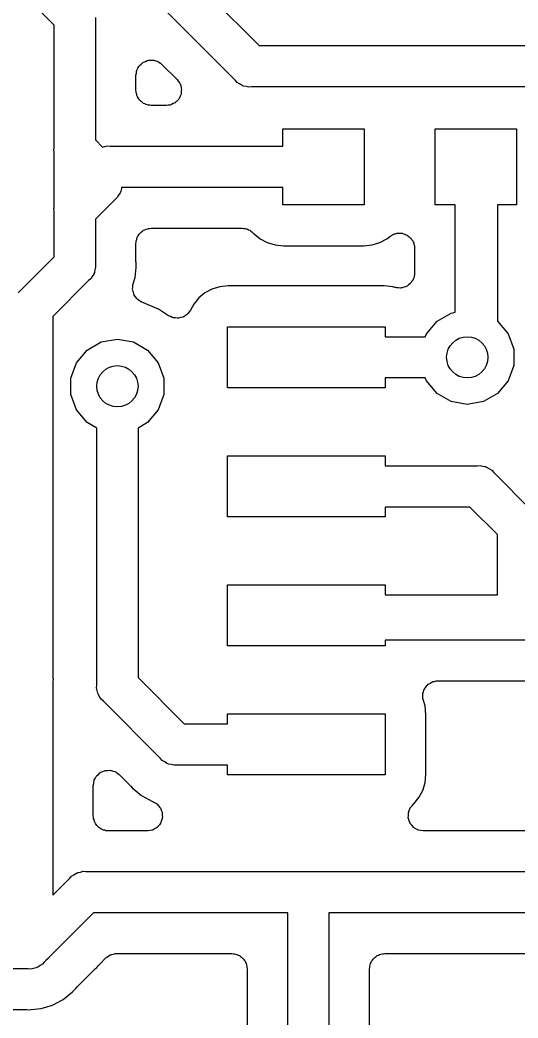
# Model space of a CAD drawing. Extents: x 91 to 190.2, y -113.9 to -59.9.
# Drawn here: x 156.93 to 161.83, y -101.72 to -91.89 of the extents above; entities that cross this region are included whole.
import ezdxf

# ---------------------------------------------------------------- set-up
doc = ezdxf.new("R2010")
doc.units = 0
doc.header["$MEASUREMENT"] = 0
doc.layers.add('BLACK', color=7, linetype='CONTINUOUS')

msp = doc.modelspace()

# ---------------------------------------------------------------- linework, layer by layer
at = {"layer": 'BLACK', "linetype": 'CONTINUOUS'}
for p, q in [((155.2, -88.0626), (159.285, -92.1474)), ((159.051, -92.488), (154.966, -88.4032)), ((157.267, -91.9442), (155.106, -89.7832)), ((157.267, -93.1422), (157.267, -91.9442)), ((157.673, -91.8689), (157.673, -93.0758)), ((159.285, -92.1474), (162.832, -92.1474)), ((158.108, -92.342), (158.123, -92.3294)), ((158.123, -92.3294), (158.137, -92.3155)), ((158.137, -92.3155), (158.143, -92.3127)), ((158.143, -92.3127), (158.148, -92.3085)), ((158.148, -92.3085), (158.167, -92.3018)), ((158.167, -92.3018), (158.184, -92.2935)), ((158.184, -92.2935), (158.191, -92.2929)), ((158.191, -92.2929), (158.197, -92.2907)), ((158.197, -92.2907), (158.217, -92.2907)), ((158.217, -92.2907), (158.236, -92.289)), ((158.236, -92.289), (158.243, -92.2907)), ((158.243, -92.2907), (158.249, -92.2907)), ((158.249, -92.2907), (158.268, -92.2974)), ((158.268, -92.2974), (158.287, -92.3024)), ((158.287, -92.3024), (158.292, -92.3062)), ((158.292, -92.3062), (158.298, -92.3085)), ((158.298, -92.3085), (158.313, -92.3211)), ((158.313, -92.3211), (158.329, -92.3323)), ((158.329, -92.3323), (158.478, -92.4807)), ((158.073, -92.4384), (158.077, -92.4191)), ((158.073, -92.5868), (158.073, -92.4384)), ((158.077, -92.4191), (158.078, -92.3996)), ((158.078, -92.3996), (158.081, -92.3936)), ((158.081, -92.3936), (158.082, -92.3871)), ((158.082, -92.3871), (158.092, -92.3701)), ((158.092, -92.3701), (158.1, -92.3523)), ((158.1, -92.3523), (158.105, -92.3477)), ((158.105, -92.3477), (158.108, -92.342)), ((158.478, -92.4807), (158.489, -92.4968)), ((158.489, -92.4968), (158.502, -92.5118)), ((158.502, -92.5118), (158.504, -92.518)), ((158.504, -92.518), (158.508, -92.5234)), ((158.508, -92.5234), (158.513, -92.5423)), ((159.068, -92.5086), (159.051, -92.488)), ((159.091, -92.5221), (159.068, -92.5086)), ((159.113, -92.5376), (159.091, -92.5221)), ((159.122, -92.5399), (159.113, -92.5376)), ((158.075, -92.5997), (158.073, -92.5868)), ((158.075, -92.6128), (158.075, -92.5997)), ((158.08, -92.6252), (158.075, -92.6128)), ((158.082, -92.6381), (158.08, -92.6252)), ((158.517, -92.6256), (158.508, -92.6434)), ((158.513, -92.5423), (158.519, -92.5608)), ((158.519, -92.6128), (158.517, -92.619)), ((158.517, -92.619), (158.517, -92.6256)), ((158.519, -92.5608), (158.519, -92.5673)), ((158.519, -92.5673), (158.521, -92.5737)), ((158.521, -92.5737), (158.519, -92.5933)), ((158.519, -92.5933), (158.519, -92.6128)), ((159.13, -92.5445), (159.122, -92.5399)), ((159.157, -92.5492), (159.13, -92.5445)), ((159.183, -92.5561), (159.157, -92.5492)), ((159.209, -92.5538), (159.183, -92.5561)), ((162.756, -92.5538), (159.209, -92.5538)), ((158.089, -92.6495), (158.082, -92.6381)), ((158.093, -92.6618), (158.089, -92.6495)), ((158.102, -92.6719), (158.093, -92.6618)), ((158.108, -92.6832), (158.102, -92.6719)), ((158.118, -92.6917), (158.108, -92.6832)), ((158.127, -92.7017), (158.118, -92.6917)), ((158.138, -92.7083), (158.127, -92.7017)), ((158.148, -92.7167), (158.138, -92.7083)), ((158.161, -92.7212), (158.148, -92.7167)), ((158.172, -92.7278), (158.161, -92.7212)), ((158.185, -92.73), (158.172, -92.7278)), ((158.197, -92.7345), (158.185, -92.73)), ((158.391, -92.7334), (158.372, -92.7368)), ((158.41, -92.7317), (158.391, -92.7334)), ((158.416, -92.7289), (158.41, -92.7317)), ((158.423, -92.7278), (158.416, -92.7289)), ((158.44, -92.718), (158.423, -92.7278)), ((158.458, -92.7097), (158.44, -92.718)), ((158.462, -92.705), (158.458, -92.7097)), ((158.468, -92.7017), (158.462, -92.705)), ((158.481, -92.6867), (158.468, -92.7017)), ((158.494, -92.6728), (158.481, -92.6867)), ((158.497, -92.6669), (158.494, -92.6728)), ((158.502, -92.6618), (158.497, -92.6669)), ((158.508, -92.6434), (158.502, -92.6618)), ((158.21, -92.7345), (158.197, -92.7345)), ((158.223, -92.7368), (158.21, -92.7345)), ((158.372, -92.7368), (158.223, -92.7368)), ((159.52, -93.1368), (159.52, -92.965)), ((159.52, -92.965), (160.32, -92.965)), ((160.32, -92.965), (160.32, -93.715)), ((161.02, -93.715), (161.02, -92.965)), ((161.02, -92.965), (161.82, -92.965)), ((161.82, -92.965), (161.82, -93.715)), ((157.673, -93.0758), (157.743, -93.1455)), ((157.264, -93.178), (157.267, -93.1511)), ((157.267, -93.1867), (157.264, -93.178)), ((157.267, -93.1511), (157.267, -93.1422)), ((157.267, -93.1422), (157.267, -93.1422)), ((157.267, -93.7432), (157.267, -93.1867)), ((157.743, -93.1455), (157.766, -93.1414)), ((157.766, -93.1414), (157.792, -93.1345)), ((157.792, -93.1345), (157.819, -93.1368)), ((157.819, -93.1368), (159.52, -93.1368)), ((157.917, -93.5972), (157.902, -93.6193)), ((157.919, -93.5884), (157.917, -93.5972)), ((157.924, -93.5806), (157.919, -93.5884)), ((157.929, -93.554), (157.924, -93.5806)), ((157.931, -93.5432), (157.929, -93.554)), ((159.52, -93.5432), (157.931, -93.5432)), ((159.52, -93.715), (159.52, -93.5432)), ((157.867, -93.66), (157.673, -93.8542)), ((157.888, -93.6426), (157.867, -93.66)), ((157.902, -93.6193), (157.888, -93.6426)), ((160.32, -93.715), (159.52, -93.715)), ((161.217, -93.715), (161.02, -93.715)), ((161.217, -94.7716), (161.217, -93.715)), ((161.82, -93.715), (161.633, -93.715)), ((161.633, -93.715), (161.633, -94.8592)), ((157.264, -93.752), (157.267, -93.7432)), ((157.267, -93.7789), (157.264, -93.752)), ((157.267, -94.2258), (157.267, -93.7789)), ((157.673, -93.8542), (157.673, -94.3011)), ((158.093, -94.0182), (158.102, -94.0081)), ((158.102, -94.0081), (158.108, -93.9968)), ((158.108, -93.9968), (158.118, -93.9883)), ((158.118, -93.9883), (158.127, -93.9783)), ((158.127, -93.9783), (158.138, -93.9717)), ((158.138, -93.9717), (158.148, -93.9633)), ((158.148, -93.9633), (158.161, -93.9588)), ((158.161, -93.9588), (158.172, -93.9522)), ((158.172, -93.9522), (158.185, -93.95)), ((158.185, -93.95), (158.197, -93.9455)), ((158.197, -93.9455), (158.21, -93.9455)), ((158.21, -93.9455), (158.223, -93.9432)), ((158.223, -93.9432), (159.119, -93.9432)), ((159.119, -93.9432), (159.133, -93.9456)), ((159.133, -93.9456), (159.147, -93.9458)), ((159.147, -93.9458), (159.158, -93.9501)), ((159.158, -93.9501), (159.17, -93.9522)), ((159.17, -93.9522), (159.182, -93.9592)), ((159.182, -93.9592), (159.195, -93.9641)), ((159.195, -93.9641), (159.205, -93.9721)), ((159.205, -93.9721), (159.215, -93.9783)), ((159.215, -93.9783), (159.224, -93.989)), ((159.224, -93.989), (159.235, -93.998)), ((159.235, -93.998), (159.236, -93.9992)), ((159.236, -93.9992), (159.297, -94.0492)), ((160.592, -94.012), (160.605, -94.0072)), ((160.605, -94.0072), (160.617, -94.0004)), ((160.617, -94.0004), (160.629, -93.9984)), ((160.629, -93.9984), (160.641, -93.9942)), ((160.641, -93.9942), (160.655, -93.9942)), ((160.655, -93.9942), (160.668, -93.9919)), ((160.668, -93.9919), (160.681, -93.9942)), ((160.681, -93.9942), (160.693, -93.9942)), ((160.693, -93.9942), (160.706, -93.9989)), ((160.706, -93.9989), (160.72, -94.0015)), ((160.72, -94.0015), (160.73, -94.0078)), ((160.73, -94.0078), (160.742, -94.012)), ((158.073, -94.0932), (158.075, -94.0803)), ((158.073, -94.273), (158.073, -94.0932)), ((158.075, -94.0672), (158.08, -94.0548)), ((158.075, -94.0803), (158.075, -94.0672)), ((158.08, -94.0548), (158.082, -94.0419)), ((158.082, -94.0419), (158.089, -94.0305)), ((158.089, -94.0305), (158.093, -94.0182)), ((159.297, -94.0492), (159.366, -94.0863)), ((159.366, -94.0863), (159.442, -94.1092)), ((159.442, -94.1092), (159.527, -94.1177)), ((160.313, -94.1177), (160.398, -94.1092)), ((160.398, -94.1092), (160.474, -94.0863)), ((160.474, -94.0863), (160.543, -94.0492)), ((160.543, -94.0492), (160.572, -94.0259)), ((160.572, -94.0259), (160.582, -94.0199)), ((160.582, -94.0199), (160.592, -94.012)), ((160.742, -94.012), (160.752, -94.0209)), ((160.752, -94.0209), (160.764, -94.028)), ((160.764, -94.028), (160.772, -94.0376)), ((160.772, -94.0376), (160.782, -94.0455)), ((160.782, -94.0455), (160.789, -94.0575)), ((160.789, -94.0575), (160.798, -94.0683)), ((160.798, -94.0683), (160.802, -94.0799)), ((160.802, -94.0799), (160.808, -94.0906)), ((160.808, -94.0906), (160.81, -94.1043)), ((160.81, -94.1043), (160.815, -94.1175)), ((159.527, -94.1177), (160.313, -94.1177)), ((160.815, -94.1175), (160.815, -94.1298)), ((160.815, -94.1298), (160.817, -94.1419)), ((160.817, -94.1419), (160.817, -94.3833)), ((156.913, -94.58), (157.267, -94.2258)), ((157.673, -94.3011), (157.676, -94.328)), ((158.074, -94.2803), (158.073, -94.273)), ((158.074, -94.2877), (158.074, -94.2803)), ((158.076, -94.31), (158.074, -94.2877)), ((157.657, -94.3972), (157.642, -94.4193)), ((157.659, -94.3884), (157.657, -94.3972)), ((157.664, -94.3806), (157.659, -94.3884)), ((157.669, -94.354), (157.664, -94.3806)), ((157.676, -94.328), (157.669, -94.354)), ((158.064, -94.4283), (158.074, -94.3323)), ((158.074, -94.3323), (158.076, -94.31)), ((160.816, -94.4012), (160.811, -94.4177)), ((160.817, -94.3833), (160.815, -94.3922)), ((160.815, -94.3922), (160.816, -94.4012)), ((157.607, -94.46), (157.253, -94.8142)), ((157.628, -94.4426), (157.607, -94.46)), ((157.642, -94.4193), (157.628, -94.4426)), ((158.042, -94.5217), (158.043, -94.5013)), ((158.043, -94.5013), (158.045, -94.496)), ((158.045, -94.496), (158.046, -94.4902)), ((158.046, -94.4902), (158.064, -94.4283)), ((160.755, -94.5021), (160.742, -94.5132)), ((160.769, -94.4927), (160.755, -94.5021)), ((160.775, -94.4855), (160.769, -94.4927)), ((160.782, -94.4797), (160.775, -94.4855)), ((160.79, -94.4648), (160.782, -94.4797)), ((160.801, -94.4511), (160.79, -94.4648)), ((160.803, -94.4424), (160.801, -94.4511)), ((160.808, -94.4346), (160.803, -94.4424)), ((160.811, -94.4177), (160.808, -94.4346)), ((158.039, -94.5419), (158.042, -94.5217)), ((158.041, -94.5476), (158.039, -94.5419)), ((158.04, -94.5533), (158.041, -94.5476)), ((158.047, -94.5728), (158.04, -94.5533)), ((158.051, -94.5927), (158.047, -94.5728)), ((158.054, -94.5975), (158.051, -94.5927)), ((158.056, -94.603), (158.054, -94.5975)), ((158.752, -94.5808), (158.691, -94.6308)), ((158.821, -94.5437), (158.752, -94.5808)), ((158.897, -94.5208), (158.821, -94.5437)), ((158.982, -94.5123), (158.897, -94.5208)), ((160.518, -94.5123), (158.982, -94.5123)), ((160.603, -94.5208), (160.518, -94.5123)), ((160.623, -94.5268), (160.603, -94.5208)), ((160.632, -94.5279), (160.623, -94.5268)), ((160.641, -94.531), (160.632, -94.5279)), ((160.658, -94.531), (160.641, -94.531)), ((160.675, -94.533), (160.658, -94.531)), ((160.684, -94.531), (160.675, -94.533)), ((160.693, -94.531), (160.684, -94.531)), ((160.709, -94.5251), (160.693, -94.531)), ((160.726, -94.5212), (160.709, -94.5251)), ((160.733, -94.5163), (160.726, -94.5212)), ((160.742, -94.5132), (160.733, -94.5163)), ((158.069, -94.6192), (158.056, -94.603)), ((158.08, -94.6363), (158.069, -94.6192)), ((158.084, -94.6398), (158.08, -94.6363)), ((158.088, -94.6443), (158.084, -94.6398)), ((158.105, -94.6553), (158.088, -94.6443)), ((158.121, -94.6676), (158.105, -94.6553)), ((158.127, -94.6692), (158.121, -94.6676)), ((158.132, -94.6723), (158.127, -94.6692)), ((158.296, -94.7404), (158.132, -94.6723)), ((158.641, -94.6917), (158.609, -94.7513)), ((158.691, -94.6308), (158.641, -94.6917)), ((158.393, -94.8053), (158.296, -94.7404)), ((158.577, -94.7923), (158.559, -94.8031)), ((158.58, -94.7878), (158.577, -94.7923)), ((158.585, -94.7844), (158.58, -94.7878)), ((158.596, -94.7674), (158.585, -94.7844)), ((158.609, -94.7513), (158.596, -94.7674)), ((161.037, -94.8594), (161.176, -94.7787)), ((161.176, -94.7787), (161.217, -94.7716)), ((157.253, -94.8142), (157.253, -98.3732)), ((158.412, -94.8136), (158.393, -94.8053)), ((158.43, -94.8232), (158.412, -94.8136)), ((158.436, -94.824), (158.43, -94.8232)), ((158.441, -94.8263), (158.436, -94.824)), ((158.461, -94.8277), (158.441, -94.8263)), ((158.482, -94.8305), (158.461, -94.8277)), ((158.487, -94.8294), (158.482, -94.8305)), ((158.493, -94.8297), (158.487, -94.8294)), ((158.513, -94.824), (158.493, -94.8297)), ((158.533, -94.8198), (158.513, -94.824)), ((158.537, -94.8168), (158.533, -94.8198)), ((158.543, -94.8152), (158.537, -94.8168)), ((158.559, -94.8031), (158.543, -94.8152)), ((160.933, -94.9829), (161.037, -94.8594)), ((161.633, -94.8592), (161.633, -94.8594)), ((161.633, -94.8594), (161.737, -94.9829)), ((158.975, -95.515), (158.975, -94.915)), ((158.975, -94.915), (160.525, -94.915)), ((160.525, -94.915), (160.525, -95.0118)), ((160.922, -95.0118), (160.933, -94.9829)), ((161.737, -94.9829), (161.792, -95.1344)), ((157.592, -95.1444), (157.731, -95.0637)), ((157.731, -95.0637), (157.89, -95.0357)), ((157.89, -95.0357), (158.049, -95.0637)), ((158.049, -95.0637), (158.188, -95.1444)), ((160.525, -95.0118), (160.922, -95.0118)), ((157.488, -95.2679), (157.592, -95.1444)), ((158.188, -95.1444), (158.292, -95.2679)), ((161.792, -95.1344), (161.792, -95.2956)), ((157.433, -95.4194), (157.488, -95.2679)), ((158.292, -95.2679), (158.347, -95.4194)), ((161.792, -95.2956), (161.737, -95.4471)), ((157.433, -95.5806), (157.433, -95.4194)), ((158.347, -95.4194), (158.347, -95.5806)), ((160.922, -95.4182), (160.525, -95.4182)), ((160.525, -95.4182), (160.525, -95.515)), ((160.933, -95.4471), (160.922, -95.4182)), ((161.037, -95.5706), (160.933, -95.4471)), ((161.737, -95.4471), (161.633, -95.5706)), ((157.488, -95.7321), (157.433, -95.5806)), ((158.347, -95.5806), (158.292, -95.7321)), ((160.525, -95.515), (158.975, -95.515)), ((161.176, -95.6513), (161.037, -95.5706)), ((161.633, -95.5706), (161.494, -95.6513)), ((161.335, -95.6793), (161.176, -95.6513)), ((161.494, -95.6513), (161.335, -95.6793)), ((157.592, -95.8556), (157.488, -95.7321)), ((158.292, -95.7321), (158.188, -95.8556)), ((157.687, -95.9106), (157.592, -95.8556)), ((158.188, -95.8556), (158.093, -95.9106)), ((157.687, -98.4411), (157.687, -95.9106)), ((158.093, -95.9106), (158.093, -98.3658)), ((158.975, -96.785), (158.975, -96.185)), ((158.975, -96.185), (160.525, -96.185)), ((160.525, -96.185), (160.525, -96.2818)), ((160.525, -96.2818), (161.436, -96.2818)), ((161.436, -96.2818), (161.463, -96.2795)), ((161.463, -96.2795), (161.489, -96.2864)), ((161.489, -96.2864), (161.516, -96.2911)), ((161.516, -96.2911), (161.523, -96.2956)), ((161.523, -96.2956), (161.532, -96.298)), ((161.532, -96.298), (161.554, -96.3135)), ((161.554, -96.3135), (161.578, -96.3269)), ((161.578, -96.3269), (161.595, -96.3476)), ((161.595, -96.3476), (161.972, -96.7251)), ((161.361, -96.6882), (160.525, -96.6882)), ((160.525, -96.6882), (160.525, -96.785)), ((161.632, -96.9592), (161.361, -96.6882)), ((160.525, -96.785), (158.975, -96.785)), ((161.632, -97.5518), (161.632, -96.9592)), ((158.975, -98.055), (158.975, -97.455)), ((158.975, -97.455), (160.525, -97.455)), ((160.525, -97.455), (160.525, -97.5518)), ((160.525, -97.5518), (161.632, -97.5518)), ((163.605, -97.9982), (160.525, -97.9982)), ((160.525, -97.9982), (160.525, -98.055)), ((160.525, -98.055), (158.975, -98.055)), ((157.253, -98.3732), (157.256, -98.382)), ((157.256, -98.382), (157.253, -98.4089)), ((157.253, -98.4089), (157.253, -100.509)), ((158.093, -98.3658), (158.549, -98.8218)), ((160.95, -98.4333), (160.965, -98.4247)), ((160.965, -98.4247), (160.978, -98.4144)), ((160.978, -98.4144), (160.987, -98.4118)), ((160.987, -98.4118), (160.995, -98.4072)), ((160.995, -98.4072), (161.012, -98.4043)), ((161.012, -98.4043), (161.028, -98.3993)), ((161.028, -98.3993), (161.037, -98.3998)), ((161.037, -98.3998), (161.046, -98.3982)), ((161.046, -98.3982), (163.097, -98.3982)), ((157.684, -98.468), (157.687, -98.4411)), ((157.691, -98.494), (157.684, -98.468)), ((157.696, -98.5206), (157.691, -98.494)), ((157.701, -98.5284), (157.696, -98.5206)), ((157.703, -98.5372), (157.701, -98.5284)), ((160.898, -98.5222), (160.904, -98.506)), ((160.898, -98.5312), (160.898, -98.5222)), ((160.904, -98.506), (160.908, -98.4893)), ((160.908, -98.4893), (160.913, -98.4817)), ((160.913, -98.4817), (160.916, -98.4732)), ((160.916, -98.4732), (160.927, -98.46)), ((160.927, -98.46), (160.937, -98.4457)), ((160.937, -98.4457), (160.944, -98.4402)), ((160.944, -98.4402), (160.95, -98.4333)), ((157.718, -98.5593), (157.703, -98.5372)), ((157.732, -98.5826), (157.718, -98.5593)), ((157.753, -98.6), (157.732, -98.5826)), ((158.315, -99.1624), (157.753, -98.6)), ((160.896, -98.54), (160.898, -98.5312)), ((160.898, -98.5571), (160.896, -98.54)), ((160.898, -98.5742), (160.898, -98.5571)), ((160.901, -98.5828), (160.898, -98.5742)), ((160.903, -98.5917), (160.901, -98.5828)), ((160.919, -98.6466), (160.903, -98.5917)), ((158.975, -98.8218), (158.975, -98.725)), ((158.975, -98.725), (160.525, -98.725)), ((160.525, -98.725), (160.525, -99.325)), ((160.928, -98.7324), (160.919, -98.6466)), ((158.549, -98.8218), (158.975, -98.8218)), ((160.928, -99.3176), (160.928, -98.7324)), ((158.332, -99.1831), (158.315, -99.1624)), ((158.356, -99.1965), (158.332, -99.1831)), ((158.378, -99.212), (158.356, -99.1965)), ((158.387, -99.2144), (158.378, -99.212)), ((158.394, -99.2189), (158.387, -99.2144)), ((157.703, -99.3194), (157.717, -99.3055)), ((157.717, -99.3055), (157.723, -99.3027)), ((157.723, -99.3027), (157.728, -99.2985)), ((157.728, -99.2985), (157.747, -99.2918)), ((157.747, -99.2918), (157.764, -99.2835)), ((157.764, -99.2835), (157.771, -99.2829)), ((157.771, -99.2829), (157.777, -99.2807)), ((157.777, -99.2807), (157.797, -99.2807)), ((157.797, -99.2807), (157.816, -99.279)), ((157.816, -99.279), (157.823, -99.2807)), ((157.823, -99.2807), (157.829, -99.2807)), ((157.829, -99.2807), (157.848, -99.2874)), ((157.848, -99.2874), (157.867, -99.2924)), ((157.867, -99.2924), (157.872, -99.2962)), ((157.872, -99.2962), (157.878, -99.2985)), ((157.878, -99.2985), (157.893, -99.3111)), ((157.893, -99.3111), (157.909, -99.3223)), ((158.421, -99.2236), (158.394, -99.2189)), ((158.447, -99.2305), (158.421, -99.2236)), ((158.474, -99.2282), (158.447, -99.2305)), ((158.975, -99.2282), (158.474, -99.2282)), ((158.975, -99.325), (158.975, -99.2282)), ((157.653, -99.4284), (157.657, -99.4091)), ((157.657, -99.4091), (157.658, -99.3896)), ((157.658, -99.3896), (157.661, -99.3836)), ((157.661, -99.3836), (157.662, -99.3771)), ((157.662, -99.3771), (157.672, -99.3601)), ((157.672, -99.3601), (157.68, -99.3423)), ((157.68, -99.3423), (157.685, -99.3377)), ((157.685, -99.3377), (157.688, -99.332)), ((157.688, -99.332), (157.703, -99.3194)), ((157.909, -99.3223), (158.012, -99.4254)), ((160.525, -99.325), (158.975, -99.325)), ((160.896, -99.4788), (160.919, -99.4034)), ((160.919, -99.4034), (160.928, -99.3176)), ((157.653, -99.7268), (157.653, -99.4284)), ((158.012, -99.4254), (158.017, -99.4314)), ((158.017, -99.4314), (158.022, -99.4363)), ((158.022, -99.4363), (158.036, -99.4536)), ((158.036, -99.4536), (158.128, -99.529)), ((160.859, -99.5483), (160.896, -99.4788)), ((158.128, -99.529), (158.234, -99.5857)), ((158.234, -99.5857), (158.235, -99.5858)), ((158.235, -99.5858), (158.241, -99.5892)), ((158.241, -99.5892), (158.244, -99.5909)), ((158.244, -99.5909), (158.246, -99.5919)), ((158.246, -99.5919), (158.247, -99.5928)), ((158.247, -99.5928), (158.254, -99.5969)), ((158.254, -99.5969), (158.274, -99.6068)), ((158.274, -99.6068), (158.277, -99.6098)), ((158.277, -99.6098), (158.28, -99.6119)), ((160.807, -99.6108), (160.809, -99.6092)), ((160.809, -99.6092), (160.859, -99.5483)), ((158.28, -99.6119), (158.294, -99.6288)), ((158.294, -99.6288), (158.309, -99.6448)), ((158.309, -99.6448), (158.311, -99.6486)), ((158.311, -99.6486), (158.314, -99.6518)), ((158.314, -99.6518), (158.321, -99.6725)), ((158.321, -99.6725), (158.33, -99.6927)), ((158.33, -99.6927), (158.33, -99.6969)), ((158.33, -99.6969), (158.332, -99.7008)), ((158.332, -99.7008), (158.332, -99.7228)), ((160.755, -99.6991), (160.764, -99.6755)), ((160.755, -99.7), (160.755, -99.6991)), ((160.755, -99.7008), (160.755, -99.7)), ((160.755, -99.726), (160.755, -99.7008)), ((160.764, -99.6755), (160.772, -99.6518)), ((160.772, -99.6518), (160.773, -99.6512)), ((160.773, -99.6504), (160.79, -99.6312)), ((160.773, -99.6512), (160.773, -99.6504)), ((160.79, -99.6312), (160.806, -99.6119)), ((160.806, -99.6119), (160.807, -99.6115)), ((160.807, -99.6115), (160.807, -99.6108)), ((157.655, -99.7397), (157.653, -99.7268)), ((157.655, -99.7528), (157.655, -99.7397)), ((157.66, -99.7652), (157.655, -99.7528)), ((157.662, -99.7781), (157.66, -99.7652)), ((157.669, -99.7895), (157.662, -99.7781)), ((157.673, -99.8018), (157.669, -99.7895)), ((157.682, -99.8119), (157.673, -99.8018)), ((158.314, -99.8018), (158.3, -99.8187)), ((158.315, -99.7979), (158.314, -99.8018)), ((158.318, -99.7946), (158.315, -99.7979)), ((158.324, -99.7735), (158.318, -99.7946)), ((158.332, -99.7528), (158.324, -99.7735)), ((158.332, -99.7228), (158.333, -99.7448)), ((158.333, -99.7448), (158.332, -99.7487)), ((158.332, -99.7487), (158.332, -99.7528)), ((160.754, -99.7512), (160.755, -99.726)), ((160.755, -99.752), (160.754, -99.7512)), ((160.755, -99.7528), (160.755, -99.752)), ((160.763, -99.7766), (160.755, -99.7528)), ((160.772, -99.8004), (160.763, -99.7766)), ((160.772, -99.801), (160.772, -99.8004)), ((160.772, -99.8018), (160.772, -99.801)), ((160.789, -99.8211), (160.772, -99.8018)), ((157.688, -99.8232), (157.682, -99.8119)), ((157.698, -99.8317), (157.688, -99.8232)), ((157.707, -99.8417), (157.698, -99.8317)), ((157.718, -99.8483), (157.707, -99.8417)), ((157.728, -99.8567), (157.718, -99.8483)), ((157.741, -99.8612), (157.728, -99.8567)), ((157.752, -99.8678), (157.741, -99.8612)), ((157.765, -99.87), (157.752, -99.8678)), ((157.777, -99.8745), (157.765, -99.87)), ((157.79, -99.8745), (157.777, -99.8745)), ((157.803, -99.8768), (157.79, -99.8745)), ((158.184, -99.8768), (157.803, -99.8768)), ((158.188, -99.8761), (158.184, -99.8768)), ((158.192, -99.8766), (158.188, -99.8761)), ((158.213, -99.8716), (158.192, -99.8766)), ((158.235, -99.8678), (158.213, -99.8716)), ((158.239, -99.8657), (158.235, -99.8678)), ((158.243, -99.8647), (158.239, -99.8657)), ((158.261, -99.8527), (158.243, -99.8647)), ((158.28, -99.8417), (158.261, -99.8527)), ((158.283, -99.8385), (158.28, -99.8417)), ((158.286, -99.8363), (158.283, -99.8385)), ((158.3, -99.8187), (158.286, -99.8363)), ((160.805, -99.8406), (160.789, -99.8211)), ((160.805, -99.8411), (160.805, -99.8406)), ((160.806, -99.8417), (160.805, -99.8411)), ((160.828, -99.8543), (160.806, -99.8417)), ((160.85, -99.8672), (160.828, -99.8543)), ((160.85, -99.8673), (160.85, -99.8672)), ((160.851, -99.8678), (160.85, -99.8673)), ((160.876, -99.8721), (160.851, -99.8678)), ((160.901, -99.8768), (160.876, -99.8721)), ((160.902, -99.8767), (160.901, -99.8768)), ((160.902, -99.8768), (160.902, -99.8767)), ((162.089, -99.8768), (160.902, -99.8768)), ((157.461, -100.308), (157.483, -100.293)), ((157.483, -100.293), (157.492, -100.291)), ((157.492, -100.291), (157.499, -100.286)), ((157.499, -100.286), (157.526, -100.281)), ((157.526, -100.281), (157.552, -100.274)), ((157.552, -100.274), (157.579, -100.277)), ((157.579, -100.277), (162.347, -100.277)), ((157.253, -100.509), (157.42, -100.343)), ((157.42, -100.343), (157.437, -100.322)), ((157.437, -100.322), (157.461, -100.308)), ((157.654, -100.683), (157.416, -100.921)), ((159.567, -100.683), (157.654, -100.683)), ((159.567, -102.555), (159.567, -100.683)), ((162.347, -100.683), (159.973, -100.683)), ((159.973, -100.683), (159.973, -102.555)), ((157.416, -100.921), (157.213, -101.125)), ((157.416, -100.921), (157.416, -100.921)), ((157.85, -101.089), (157.869, -101.084)), ((157.869, -101.084), (157.875, -101.084)), ((157.875, -101.084), (157.882, -101.083)), ((157.882, -101.083), (159.017, -101.083)), ((159.017, -101.083), (159.03, -101.085)), ((160.51, -101.085), (160.523, -101.083)), ((160.523, -101.083), (162.089, -101.083)), ((157.17, -101.167), (157.153, -101.188)), ((157.187, -101.15), (157.17, -101.167)), ((157.208, -101.133), (157.187, -101.15)), ((157.213, -101.125), (157.208, -101.133)), ((157.713, -101.19), (157.776, -101.127)), ((157.776, -101.127), (157.781, -101.123)), ((157.781, -101.123), (157.786, -101.118)), ((157.786, -101.118), (157.803, -101.108)), ((157.803, -101.108), (157.819, -101.097)), ((157.819, -101.097), (157.825, -101.096)), ((157.825, -101.096), (157.831, -101.092)), ((157.831, -101.092), (157.85, -101.089)), ((159.03, -101.085), (159.043, -101.085)), ((159.043, -101.085), (159.055, -101.09)), ((159.055, -101.09), (159.068, -101.092)), ((159.068, -101.092), (159.079, -101.099)), ((159.079, -101.099), (159.092, -101.103)), ((159.092, -101.103), (159.102, -101.112)), ((159.102, -101.112), (159.113, -101.118)), ((159.113, -101.118), (159.122, -101.128)), ((159.122, -101.128), (159.132, -101.137)), ((159.132, -101.137), (159.138, -101.148)), ((159.138, -101.148), (159.147, -101.158)), ((159.147, -101.158), (159.151, -101.171)), ((159.151, -101.171), (159.158, -101.182)), ((159.158, -101.182), (159.16, -101.195)), ((160.38, -101.195), (160.382, -101.182)), ((160.382, -101.182), (160.389, -101.171)), ((160.389, -101.171), (160.393, -101.158)), ((160.393, -101.158), (160.402, -101.148)), ((160.402, -101.148), (160.408, -101.137)), ((160.408, -101.137), (160.418, -101.128)), ((160.418, -101.128), (160.427, -101.118)), ((160.427, -101.118), (160.438, -101.112)), ((160.438, -101.112), (160.448, -101.103)), ((160.448, -101.103), (160.461, -101.099)), ((160.461, -101.099), (160.472, -101.092)), ((160.472, -101.092), (160.485, -101.09)), ((160.485, -101.09), (160.497, -101.085)), ((160.497, -101.085), (160.51, -101.085)), ((157.011, -101.233), (156.26, -101.233)), ((157.038, -101.236), (157.011, -101.233)), ((157.064, -101.229), (157.038, -101.236)), ((157.091, -101.224), (157.064, -101.229)), ((157.098, -101.219), (157.091, -101.224)), ((157.107, -101.217), (157.098, -101.219)), ((157.129, -101.202), (157.107, -101.217)), ((157.153, -101.188), (157.129, -101.202)), ((157.503, -101.4), (157.66, -101.243)), ((157.66, -101.243), (157.666, -101.238)), ((157.666, -101.238), (157.671, -101.233)), ((157.671, -101.233), (157.689, -101.219)), ((157.689, -101.219), (157.703, -101.201)), ((157.703, -101.201), (157.708, -101.196)), ((157.708, -101.196), (157.713, -101.19)), ((159.16, -101.195), (159.165, -101.207)), ((159.165, -101.207), (159.165, -101.22)), ((159.165, -101.22), (159.167, -101.233)), ((159.167, -101.233), (159.167, -102.002)), ((160.373, -101.233), (160.375, -101.22)), ((160.373, -102.002), (160.373, -101.233)), ((160.375, -101.207), (160.38, -101.195)), ((160.375, -101.22), (160.375, -101.207)), ((157.357, -101.534), (157.449, -101.459)), ((157.449, -101.459), (157.453, -101.454)), ((157.453, -101.454), (157.464, -101.444)), ((157.464, -101.444), (157.474, -101.433)), ((157.474, -101.433), (157.479, -101.429)), ((157.479, -101.429), (157.493, -101.411)), ((157.493, -101.411), (157.498, -101.406)), ((157.498, -101.406), (157.503, -101.4)), ((157.252, -101.59), (157.357, -101.534)), ((156.661, -101.633), (156.983, -101.633)), ((156.983, -101.633), (156.99, -101.634)), ((156.99, -101.634), (156.998, -101.634)), ((156.998, -101.634), (157.02, -101.636)), ((157.02, -101.636), (157.042, -101.634)), ((157.042, -101.634), (157.138, -101.624)), ((157.138, -101.624), (157.252, -101.59))]:
    msp.add_line(p, q, dxfattribs=at)
at = {"layer": 'BLACK'}
for centre in [(161.335, -95.215), (157.89, -95.5)]:
    msp.add_circle(centre, 0.2032, dxfattribs=at)

doc.saveas('drawing.dxf')
